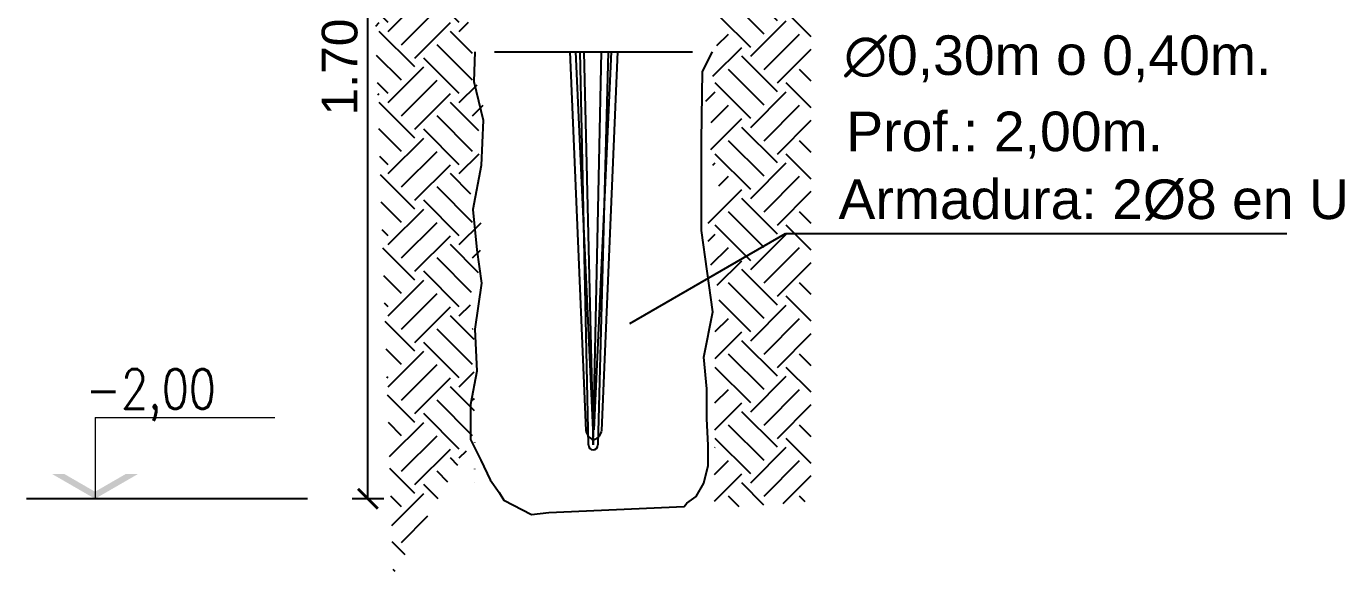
# Model space of a CAD drawing. Header units: millimetres. Extents: x 141 to 456, y -20 to 129.
# Drawn here: x 197.07 to 203.73, y 64.37 to 67.14 of the extents above; entities that cross this region are included whole.
import ezdxf
from ezdxf.enums import TextEntityAlignment as Align

# ---------------------------------------------------------------- set-up
doc = ezdxf.new("R2010")
doc.units = ezdxf.units.MM
doc.header["$LTSCALE"] = 0.1
doc.header["$MEASUREMENT"] = 0
doc.header["$PDMODE"] = 3
doc.header["$PDSIZE"] = 0.1
doc.linetypes.add('ACAD_ISO02W100', pattern=[15, 12, -3])
doc.layers.get('DEFPOINTS').update_dxf_attribs({"color": 1})
doc.layers.add('00-COTAS', color=1, linetype='Continuous', lineweight=9)
doc.layers.add('referencias', color=1, linetype='Continuous', lineweight=5)
for name, color, linetype in [('armadura', 10, 'Continuous'), ('Cota', 1, 'Continuous'), ('Cotas', 1, 'Continuous'), ('FUNDACION', 4, 'Continuous'), ('LINEA-TIERRA', 6, 'Continuous'), ('LINEAS DE PROYECCIÓN', 60, 'Continuous'), ('TRAMAS', 8, 'Continuous')]:
    doc.layers.add(name, color=color, linetype=linetype)
doc.layers.add('VP', color=11, linetype='Continuous', plot=False)
doc.styles.add('1 en 100', font='romans.shx', dxfattribs={"height": 0.17})
doc.styles.add('ARIAL', font='arial.ttf', dxfattribs={"height": 0.18})
doc.styles.add('COTAS', font='ROMANS.shx', dxfattribs={"width": 0.7})
doc.dimstyles.new('1 en 20', dxfattribs={"dimtxt": 0.018, "dimasz": 0.018, "dimexe": 0, "dimexo": 0, "dimgap": 0.01, "dimtad": 1, "dimzin": 0, "dimdsep": 46, "dimtxsty": '1 en 100', "dimblk1": 'C-1', "dimblk2": 'C-1', "dimsah": 1, "dimcen": 0.1, "dimse1": 1, "dimse2": 1, "dimclrd": 1, "dimclrt": 256, "dimadec": 0, "dimazin": 0, "dimtfac": 1, "dimtix": 1, "dimtofl": 0, "dimtmove": 2, "dimatfit": 3, "dimfxl": 1, "dimtolj": 1, "dimtzin": 0, "dimlwd": -1, "dimarcsym": 0})
doc.dimstyles.new('100', dxfattribs={"dimtxt": 0.2, "dimasz": 0.1, "dimexe": 0.08, "dimexo": 0, "dimgap": 0.05, "dimtad": 1, "dimzin": 1, "dimtxsty": 'ARIAL', "dimblk": 'ARCHTICK', "dimcen": 2.5, "dimadec": 0, "dimazin": 0, "dimtfac": 1, "dimtix": 1, "dimtmove": 0, "dimatfit": 3, "dimfxl": 0.08, "dimfxlon": 1, "dimarcsym": 0})

# ---------------------------------------------------------------- blocks, each defined once
blk = doc.blocks.new('_ARCHTICK')
at = {"color": 0, "linetype": 'ByBlock', "const_width": 0.15}
blk.add_lwpolyline([(-0.5, -0.5), (0.5, 0.5)], dxfattribs=at)
blk = doc.blocks.new('*D323')
at = {"layer": 'Cotas', "color": 0, "lineweight": -2, "transparency": 16777216}
for p, q in [((198.7181, 69.1147), (198.8781, 69.1147)), ((198.7981, 64.7511), (198.7981, 69.1147)), ((198.8781, 64.7511), (198.7181, 64.7511))]:
    blk.add_line(p, q, dxfattribs=at)
at = {"layer": 'DEFPOINTS', "color": 0, "transparency": 16777216}
for p in [(198.5985, 69.1147), (198.7981, 69.1147), (199.1995, 64.7511)]:
    blk.add_point(p, dxfattribs=at)
at = {"layer": 'Cotas', "color": 0, "lineweight": -2, "transparency": 16777216, "xscale": 0.1, "yscale": 0.1, "zscale": 0.1}
for p, rotation in [((198.7981, 69.1147), 90), ((198.7981, 64.7511), 270)]:
    blk.add_blockref('_ARCHTICK', p, dxfattribs=dict(at, rotation=rotation))
at = {"layer": 'Cotas', "color": 0, "transparency": 16777216, "insert": (198.6562, 66.9329), "char_height": 0.18, "width": 0.5, "attachment_point": 5, "rotation": 90, "style": 'ARIAL'}
blk.add_mtext('1.70', dxfattribs=at)
blk = doc.blocks.new('C-1')
for p, q in [((-1, 0), (0, 0)), ((0, -0.5), (0, 0.5))]:
    blk.add_line(p, q)
at = {"const_width": 0.05}
for points in [[(-0.5, 0), (0, 0)], [(-0.18, -0.18), (0.18, 0.18)]]:
    blk.add_lwpolyline(points, dxfattribs=at)
blk = doc.blocks.new('niv')
at = {"linetype": 'ByBlock'}
blk.add_line((0, 0.3254), (0, 0), dxfattribs=at)
blk.add_line((0, 0.3254), (0.7204, 0.3254))
for points in [[(-0.1724, 0.0996), (-0.1232, 0.0996), (0, 0), (0, 0.0284)], [(0.1724, 0.0996), (0.1232, 0.0996), (0, 0), (0, 0.0284)]]:
    blk.add_solid(points)
at = {"style": 'COTAS', "width": 0.8}
blk.add_attdef('NIVEL', text='', height=0.1478, dxfattribs=at).set_placement((0.7126, 0.3816), align=Align.RIGHT)

msp = doc.modelspace()

# ---------------------------------------------------------------- hatches: boundary and pattern name
at = {"layer": 'TRAMAS', "linetype": 'ACAD_ISO02W100'}
h = msp.add_hatch(dxfattribs=at)
h.set_pattern_fill('EARTH', color=256, scale=0.04, angle=45)
h.set_pattern_definition([(45, (-47.38356, 216.05023), (0, 0.35921024), [0.254, -0.254]), (45, (-47.45091, 216.11759), (0, 0.35921024), [0.254, -0.254]), (45, (-47.51827, 216.18494), (0, 0.35921024), [0.254, -0.254]), (135, (-47.51827, 216.22984), (-0.35921024, 0), [0.254, -0.254]), (135, (-47.45091, 216.2972), (-0.35921024, 0), [0.254, -0.254]), (135, (-47.38356, 216.36454), (-0.35921024, 0), [0.254, -0.254])])
h.paths.add_polyline_path([(198.9543, 70.0674), (199.1247, 70.1738), (199.1246, 70.1858)], flags=16)
h.paths.add_polyline_path([(198.3591, 69.9082), (198.9486, 69.9082), (198.9486, 69.9088), (198.3248, 69.9088)], flags=16)
h.paths.add_polyline_path([(199.2851, 66.6154), (199.2851, 66.9729)], flags=16)
h.paths.add_polyline_path([(199.3418, 69.481), (199.3413, 69.4798), (199.342, 69.481)], flags=17)
h.paths.add_polyline_path([(199.2119, 69.0895), (199.1059, 69.1147), (199.1059, 70.3147), (198.1763, 70.3147), (198.3634, 70.118), (198.286, 70.1311), (198.286, 69.9026), (198.7485, 69.9026), (198.926, 64.3679), (199.3386, 65.0671), (199.3387, 64.7175), (199.3345, 65.557), (199.3345, 65.5756), (199.3159, 65.7173), (199.3136, 65.7824), (199.3601, 65.8428), (199.3554, 65.9241), (199.3554, 65.9822), (199.3764, 66.0309), (199.3717, 66.082), (199.3671, 66.2098), (199.3484, 66.2437), (199.3206, 66.2809), (199.3136, 66.3134), (199.3508, 66.4156), (199.3601, 66.5015), (199.3694, 66.548), (199.3694, 66.5782), (199.3601, 66.5968), (199.3531, 66.6363), (199.3833, 66.7106), (199.381, 66.7385), (199.3461, 66.8546), (199.3362, 66.8988), (199.344, 66.9266), (199.3274, 66.9893), (199.3232, 67.0684), (199.3072, 67.152), (199.3056, 67.1752), (199.3009, 67.2286), (199.3081, 67.3182), (199.3063, 67.3527), (199.319, 67.3954), (199.3299, 67.4371), (199.3362, 67.4734), (199.3417, 67.4825), (199.3716, 67.5378), (199.3735, 67.5569), (199.3707, 67.5732), (199.3617, 67.6005), (199.3617, 67.624), (199.3571, 67.6881), (199.3608, 67.7171), (199.3397, 67.7426), (199.3477, 67.792), (199.3564, 67.8189), (199.3535, 67.8305), (199.3491, 67.8392), (199.3404, 67.8799), (199.3455, 67.9068), (199.3484, 67.9185), (199.3528, 67.9439), (199.3586, 67.9715), (199.3397, 67.9887), (199.3426, 67.9953), (199.3528, 68.0214), (199.3504, 68.0625), (199.3397, 68.1123), (199.3426, 68.1268), (199.355, 68.1617), (199.3513, 68.1799), (199.3371, 68.2147), (199.347, 68.2409), (199.3482, 68.2736), (199.3529, 68.29), (199.36, 68.3159), (199.3623, 68.3276), (199.3705, 68.3792), (199.3576, 68.4331), (199.3517, 68.4742), (199.34, 68.4953), (199.3353, 68.5035), (199.3318, 68.5082), (199.3318, 68.5293), (199.3224, 68.5669), (199.3318, 68.5856), (199.3517, 68.6525), (199.3465, 68.7081), (199.36, 68.7416), (199.3588, 68.7674), (199.3553, 68.785), (199.3412, 68.8085), (199.3283, 68.8214), (199.3306, 68.8695), (199.3319, 68.9213), (199.3338, 68.9422), (199.3281, 68.999), (199.33, 69.0292), (199.3394, 69.0785), (199.3584, 69.0993), (199.3337, 69.081), (199.3279, 69.081), (199.298, 69.081), (199.2205, 69.0725)])
h = msp.add_hatch(dxfattribs=at)
h.set_pattern_fill('EARTH', color=256, scale=0.04, angle=45)
h.set_pattern_definition([(45, (-6008.80213, -6022.12084), (3e-17, 0.359210245), [0.254, -0.254]), (45, (-6008.86949, -6022.05348), (3e-17, 0.359210245), [0.254, -0.254]), (45, (-6008.93684, -6021.98613), (3e-17, 0.359210245), [0.254, -0.254]), (135, (-6008.93684, -6021.94123), (-0.359210245, 3e-17), [0.254, -0.254]), (135, (-6008.86949, -6021.87388), (-0.359210245, 3e-17), [0.254, -0.254]), (135, (-6008.80213, -6021.80653), (-0.359210245, 3e-17), [0.254, -0.254])])
h.paths.add_polyline_path([(200.9652, 67.4143), (200.9772, 67.4143), (200.9772, 67.921), (200.9652, 67.921)], flags=16)
h.paths.add_polyline_path([(200.7059, 70.3147), (200.7059, 69.1147), (200.5841, 69.1147), (200.5676, 69.1147), (200.5571, 69.1147), (200.5518, 69.1147), (200.5487, 69.1147), (200.5382, 69.1147), (200.5474, 69.1121), (200.5569, 69.0629), (200.5588, 69.0326), (200.5531, 68.9758), (200.555, 68.955), (200.5562, 68.9031), (200.5586, 68.855), (200.541, 68.8374), (200.5386, 68.8304), (200.5316, 68.8187), (200.5281, 68.8011), (200.5269, 68.7753), (200.5386, 68.7459), (200.5386, 68.7237), (200.5351, 68.6861), (200.5551, 68.6193), (200.5645, 68.6005), (200.5551, 68.563), (200.5551, 68.5419), (200.5516, 68.5372), (200.5469, 68.529), (200.5351, 68.5078), (200.5293, 68.4668), (200.5163, 68.4128), (200.5246, 68.3612), (200.5269, 68.3495), (200.5339, 68.3237), (200.5386, 68.3073), (200.5399, 68.2746), (200.5464, 68.2571), (200.5435, 68.2331), (200.5355, 68.2135), (200.5319, 68.1953), (200.548, 68.1499), (200.5363, 68.095), (200.5355, 68.0798), (200.5341, 68.0551), (200.5443, 68.0289), (200.5472, 68.0224), (200.5283, 68.0052), (200.5341, 67.9775), (200.5384, 67.9521), (200.5414, 67.9405), (200.5464, 67.9136), (200.5377, 67.8729), (200.5334, 67.8642), (200.5304, 67.8525), (200.5448, 67.8082), (200.5417, 67.8102), (200.5472, 67.7762), (200.5261, 67.7508), (200.5297, 67.7217), (200.5252, 67.6577), (200.5252, 67.6368), (200.5154, 67.6025), (200.5134, 67.5905), (200.5152, 67.5715), (200.5452, 67.5161), (200.5506, 67.5071), (200.557, 67.4708), (200.5679, 67.429), (200.5806, 67.3864), (200.5788, 67.3519), (200.586, 67.2623), (200.5813, 67.2089), (200.5796, 67.1856), (200.5637, 67.102), (200.5595, 67.023), (200.5429, 66.9603), (200.5507, 66.9324), (200.5408, 66.8883), (200.5059, 66.7721), (200.5036, 66.7443), (200.5338, 66.6699), (200.5268, 66.6304), (200.5175, 66.6118), (200.5175, 66.5816), (200.5268, 66.5352), (200.5361, 66.4492), (200.5733, 66.347), (200.5663, 66.3145), (200.5384, 66.2773), (200.5198, 66.2435), (200.5152, 66.1157), (200.5105, 66.0646), (200.5314, 66.0158), (200.5314, 65.9577), (200.5268, 65.8764), (200.5733, 65.816), (200.5709, 65.751), (200.5524, 65.6093), (200.5524, 65.5907), (200.5482, 64.7007), (200.5483, 64.7007), (201.0368, 64.7378), (201.0368, 69.955), (202.077, 69.955), (201.7561, 70.3147)])

# ---------------------------------------------------------------- linework, layer by layer
at = {"layer": 'armadura'}
for p, q in [((199.869, 67.0089), (199.9106, 65.0227)), ((199.888, 67.0089), (199.9352, 65.0231)), ((199.9352, 65.0231), (199.9776, 67.0089)), ((200.0118, 67.0089), (199.9592, 65.0231))]:
    msp.add_line(p, q, dxfattribs=at)
for points in [[(199.8177, 67.0089), (199.8992, 65.0965, 0.263947), (199.9352, 65.0489)], [(200.0586, 67.0089), (199.9771, 65.0965, -0.263947), (199.9411, 65.0489)]]:
    msp.add_lwpolyline(points, format="xyb", dxfattribs=at)
for points in [[(199.9352, 65.0994), (199.8486, 67.0089)], [(199.9411, 65.0994), (200.0277, 67.0089)]]:
    msp.add_lwpolyline(points, dxfattribs=at)
msp.add_arc((199.9352, 65.0231), 0.024, 180, 0, dxfattribs=at)
at = {"layer": 'Cota', "ltscale": 0.2}
msp.add_line((199.4369, 67.0089), (200.4369, 67.0089), dxfattribs=at)
at = {"layer": 'FUNDACION', "color": 1}
msp.add_line((198.4929, 64.7511), (197.0731, 64.7511), dxfattribs=at)
at = {"layer": 'LINEA-TIERRA'}
for points in [[(199.3382, 67.0089), (199.3329, 66.8593), (199.3808, 66.6648), (199.3701, 66.4351), (199.3275, 66.2136), (199.3488, 66.0085), (199.3718, 65.8403), (199.3382, 65.6086), (199.3488, 65.3962), (199.3162, 65.2281), (199.3162, 65.0512), (199.3681, 64.9458), (199.4148, 64.8477), (199.4615, 64.7825), (199.484, 64.7436), (199.6235, 64.6711), (199.7108, 64.6814)], [(199.7108, 64.6814), (200.3953, 64.7122), (200.4092, 64.7286), (200.4561, 64.7625), (200.4946, 64.8305), (200.5163, 64.9189), (200.5157, 65.0209), (200.5089, 65.1569), (200.5089, 65.3065), (200.4951, 65.467), (200.5401, 65.6967), (200.4828, 66.1069), (200.4826, 66.5609), (200.4877, 66.911), (200.5382, 67.0089)]]:
    msp.add_lwpolyline(points, dxfattribs=at)
at = {"layer": 'VP'}
msp.add_line((199.5865, 67.0089), (200.3645, 67.0089), dxfattribs=at)

# ---------------------------------------------------------------- block references
at = {"layer": '00-COTAS'}
ref = msp.add_blockref('niv', (197.4199, 64.7511), dxfattribs=dict(at, xscale=1.260000000000218, yscale=1.260000000000218, zscale=1.260000000000218))
ref.add_attrib('NIVEL', '-2,00', dxfattribs={"color": 2, "height": 0.2, "style": 'COTAS', "width": 0.8}).set_placement((198.031, 65.2063), align=Align.RIGHT)

# ---------------------------------------------------------------- texts
at = {"layer": 'referencias', "style": 'ARIAL'}
for s, p in [('Prof.: 2,00m.', (201.2138, 66.5076)), ('Armadura: 2%%C8 en U', (201.1745, 66.1646))]:
    msp.add_text(s, height=0.2, dxfattribs=at).set_placement(p)
at = {"layer": 'referencias', "insert": (201.2027, 67.0928), "char_height": 0.2, "width": 2.83, "attachment_point": 1, "style": 'ARIAL'}
msp.add_mtext('∅0,30m o 0,40m.', dxfattribs=at)

# ---------------------------------------------------------------- dimensions: what is measured, and where the dimension line sits
at = {"layer": 'Cotas'}
dim = msp.add_linear_dim(base=(198.7981, 69.1147), p1=(199.1995, 64.7511), p2=(198.5985, 69.1147), angle=90, text='1.70', dimstyle='100', dxfattribs=at)
dim.commit()
dim.dimension.update_dxf_attribs({"geometry": '*D323', "text_midpoint": (198.6562, 66.9329)})

# ---------------------------------------------------------------- leaders
at = {"layer": 'LINEAS DE PROYECCIÓN'}
msp.add_leader([(200.1212, 65.6371), (200.9075, 66.091), (203.4393, 66.091)], dimstyle='1 en 20', override={"dimgap": 0.01, "dimtad": 0, "dimclrd": 2}, dxfattribs=at)

doc.saveas('drawing.dxf')
